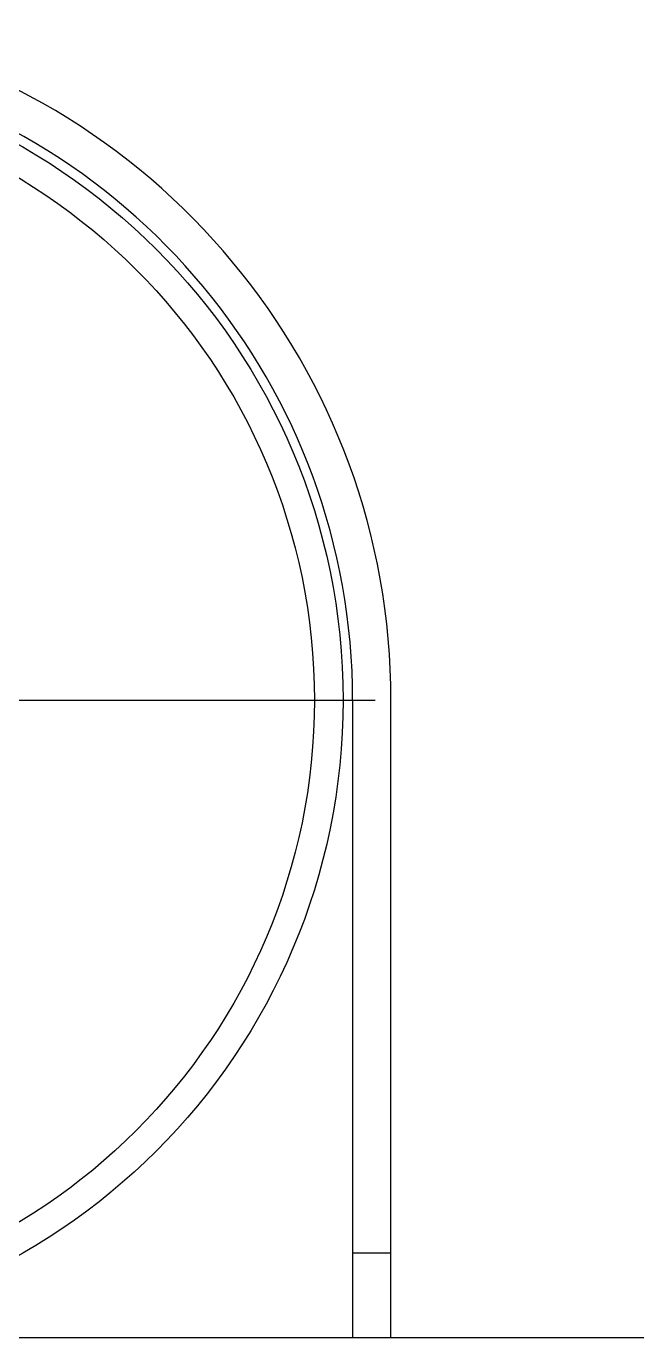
# Model space of a CAD drawing. Extents: x 1031190 to 1725648, y 733081 to 1571294.
# Drawn here: x 1158892 to 1159241, y 1235306 to 1236057 of the extents above; entities that cross this region are included whole.
import ezdxf

# ---------------------------------------------------------------- set-up
doc = ezdxf.new("R2010")
doc.units = 0
doc.header["$LTSCALE"] = 1000
doc.header["$MEASUREMENT"] = 0
doc.linetypes.add('CENTER', pattern=[8, 5, -1, 1, -1])

msp = doc.modelspace()

# ---------------------------------------------------------------- linework, layer by layer
at = {"color": 0, "linetype": 'CENTER'}
msp.add_line((1158324.24, 1235670.9), (1159091.46, 1235670.9), dxfattribs=at)
at = {"linetype": 'Continuous'}
for p, q in [((1159078.5, 1235670.9), (1159078.5, 1235305.73)), ((1159100.42, 1235305.73), (1159100.42, 1235670.9)), ((1159078.5, 1235354.3), (1159100.42, 1235354.3))]:
    msp.add_line(p, q, dxfattribs=at)
msp.add_line((1162687.16, 1235305.73), (1157140.56, 1235305.73))
for radius in [365.17, 348.74]:
    msp.add_circle((1158707.85, 1235670.9), radius, dxfattribs=at)
for radius in [392.57, 370.65]:
    msp.add_arc((1158707.85, 1235670.9), radius, 0, 79.438, dxfattribs=at)

doc.saveas('drawing.dxf')
